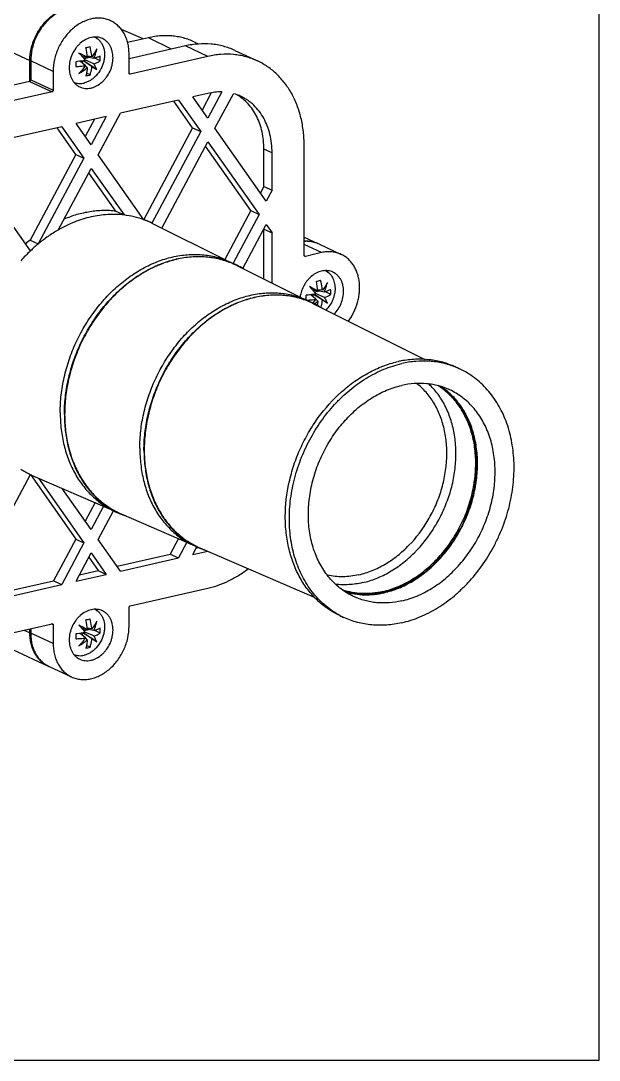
# Model space of a CAD drawing. Header units: millimetres. Extents: x 0 to 594, y 0 to 420.
# Drawn here: x 512.8 to 594, y 0 to 146 of the extents above; entities that cross this region are included whole.
import ezdxf

# ---------------------------------------------------------------- set-up
doc = ezdxf.new("R2010")
doc.units = ezdxf.units.MM
doc.header["$LTSCALE"] = 32.67
doc.layers.get('0').update_dxf_attribs({"linetype": 'CONTINUOUS'})
doc.layers.add('00_COMPONENTI', color=7, linetype='CONTINUOUS')

msp = doc.modelspace()

# ---------------------------------------------------------------- linework, layer by layer
at = {"color": 7, "linetype": 'Continuous'}
for p, q in [((594, 0), (594, 420)), ((0, 0), (594, 0))]:
    msp.add_line(p, q, dxfattribs=at)
at = {"layer": '00_COMPONENTI', "color": 7, "linetype": 'Continuous'}
for p, q in [((530.01, 143.44), (526.94, 144.76)), ((530.76, 143.61), (527.81, 142.94)), ((535.92, 142.46), (528.02, 140.65)), ((537.39, 142.91), (537.76, 142.73)), ((542.88, 141.82), (546.03, 140.35)), ((514.22, 140.34), (514.22, 137.7)), ((521.89, 139.68), (521.18, 140.32)), ((522.16, 140.8), (521.43, 140.97)), ((521.43, 140.35), (521.43, 140.09)), ((521.58, 140.37), (521.89, 140.17)), ((522.81, 139.58), (521.58, 140.37)), ((522.44, 140.83), (521.7, 140.66)), ((521.89, 140.17), (521.72, 140.4)), ((523.07, 139.95), (521.83, 140.5)), ((523.49, 139.14), (521.89, 140.17)), ((522.81, 140.94), (522.14, 141.03)), ((523.07, 140.7), (522.15, 140.89)), ((523.97, 140.35), (523.22, 140.74)), ((528.02, 138.66), (528.02, 141.3)), ((539.08, 140.99), (528.18, 138.5)), ((517.37, 138.88), (517.37, 136.23)), ((522.16, 139.43), (521.89, 139.68)), ((521.89, 139.68), (521.89, 139.68)), ((522.81, 139.58), (523.49, 139.14)), ((514.05, 137.47), (496.89, 133.56)), ((522.54, 138.38), (522.05, 138.63)), ((517.21, 136), (497.05, 131.41)), ((539.08, 135.79), (536.96, 135.31)), ((539.56, 135.88), (538.26, 133.45)), ((541.04, 135.99), (539.08, 132.3)), ((534.96, 134.85), (526.81, 132.99)), ((536.93, 130.95), (534.29, 134.7)), ((534.96, 134.85), (538.08, 130.42)), ((539.08, 132.3), (536.96, 135.31)), ((540.08, 130.88), (542.67, 135.74)), ((523.69, 127.14), (526.81, 132.99)), ((524.81, 132.54), (520.58, 131.57)), ((522.69, 128.56), (520.58, 131.57)), ((523.18, 132.16), (521.88, 129.72)), ((524.81, 132.54), (522.69, 128.56)), ((518.58, 131.11), (510.43, 129.26)), ((520.55, 127.22), (517.91, 130.96)), ((518.58, 131.11), (521.69, 126.68)), ((536.93, 130.95), (530.07, 118.09)), ((538.08, 130.42), (531.22, 117.55)), ((536.93, 130.95), (538.08, 130.42)), ((547.27, 120.66), (540.08, 130.88)), ((532.61, 116.86), (539.08, 129)), ((539.08, 129), (546.27, 118.78)), ((552.59, 113.06), (552.59, 128.47)), ((520.55, 127.22), (514.14, 115.19)), ((520.55, 127.22), (521.69, 126.68)), ((530.1, 118.04), (523.69, 127.14)), ((545.12, 119.32), (538.74, 128.37)), ((546.94, 122.73), (546.94, 127.97)), ((548.09, 122.2), (548.09, 127.44)), ((521.69, 126.68), (515.28, 114.66)), ((518.08, 116.6), (522.69, 125.26)), ((526.16, 119.24), (522.36, 124.64)), ((522.69, 125.26), (527.31, 118.71)), ((514.17, 113.67), (507.31, 123.41)), ((546.94, 122.73), (546.45, 121.82)), ((546.94, 122.73), (548.09, 122.2)), ((548.09, 122.2), (547.27, 120.66)), ((526.16, 119.24), (527.31, 118.71)), ((545.12, 119.32), (541.46, 112.44)), ((546.27, 118.78), (542.61, 111.92)), ((545.12, 119.32), (546.27, 118.78)), ((530.06, 118.1), (530.96, 117.68)), ((531.22, 117.55), (530.96, 117.68)), ((531.22, 117.55), (541.63, 112.36)), ((543.98, 111.19), (547.27, 117.36)), ((547.27, 117.36), (548.09, 116.2)), ((546.94, 116.73), (546.94, 116.74)), ((546.94, 116.73), (548.09, 116.2)), ((546.94, 109.71), (546.94, 116.73)), ((548.09, 109.14), (548.09, 116.2)), ((552.59, 115.59), (554.52, 114.7)), ((514.14, 115.19), (515.28, 114.66)), ((554.64, 114.64), (557.79, 113.18)), ((555.05, 113.43), (552.76, 112.9)), ((542.59, 111.93), (543.16, 111.65)), ((543.14, 111.61), (552.39, 106.99)), ((554.52, 107.99), (553.79, 108.16)), ((555.16, 108.14), (554.5, 108.22)), ((555.43, 107.89), (554.51, 108.08)), ((553.34, 106.57), (553.91, 106.29)), ((554.25, 106.87), (553.53, 107.51)), ((553.79, 107.54), (553.79, 107.28)), ((553.93, 107.57), (554.25, 107.36)), ((555.16, 106.77), (553.93, 107.57)), ((554.8, 108.02), (554.05, 107.85)), ((554.25, 107.36), (554.08, 107.59)), ((555.43, 107.14), (554.19, 107.69)), ((555.85, 106.33), (554.25, 107.36)), ((554.52, 106.62), (554.25, 106.87)), ((554.25, 106.87), (554.25, 106.87)), ((555.16, 106.77), (555.85, 106.33)), ((556.33, 107.54), (555.58, 107.93)), ((553.89, 106.24), (569.55, 98.43)), ((573.83, 97.36), (574.4, 97.09)), ((507.31, 69.39), (514.17, 82.26)), ((514.17, 82.26), (514.43, 82.13)), ((514.17, 82.26), (514.43, 82.13)), ((514.18, 82.25), (520.55, 73.2)), ((514.73, 82), (525.39, 77.4)), ((515.3, 81.75), (521.69, 72.67)), ((522.69, 74.55), (518.64, 80.31)), ((523.27, 78.31), (521.88, 75.7)), ((524.43, 77.81), (522.69, 74.55)), ((523.69, 73.13), (525.84, 77.16)), ((526.32, 76.94), (526.9, 76.69)), ((526.92, 76.73), (536.43, 72.63)), ((520.55, 73.2), (517.43, 67.35)), ((520.55, 73.2), (521.69, 72.67)), ((526.81, 68.7), (523.69, 73.13)), ((534.97, 73.26), (533.81, 71.09)), ((521.69, 72.67), (518.58, 66.82)), ((536.13, 72.76), (534.96, 70.55)), ((536.96, 71.01), (537.54, 72.1)), ((537.35, 72.18), (537.93, 71.92)), ((537.44, 71.91), (537.78, 71.99)), ((537.95, 71.97), (554.01, 65.04)), ((520.58, 67.28), (522.69, 71.25)), ((522.36, 70.63), (523.67, 68.77)), ((522.69, 71.25), (524.81, 68.24)), ((526.33, 69.38), (533.81, 71.09)), ((526.81, 68.7), (534.96, 70.55)), ((533.81, 71.09), (534.96, 70.55)), ((536.96, 71.01), (539.07, 71.49)), ((521.06, 68.18), (523.67, 68.77)), ((523.67, 68.77), (524.81, 68.24)), ((509.95, 65.65), (517.43, 67.35)), ((517.43, 67.35), (518.58, 66.82)), ((520.58, 67.28), (524.81, 68.24)), ((510.43, 64.96), (518.58, 66.82)), ((528.18, 63.81), (539.08, 66.29)), ((528.02, 60.94), (528.02, 63.58)), ((557.6, 62.45), (558.17, 62.18)), ((501.73, 57.78), (517.21, 61.31)), ((514.22, 60.62), (514.22, 59.97)), ((517.37, 61.15), (517.37, 58.51)), ((521.89, 59.31), (521.18, 59.95)), ((522.16, 60.43), (521.43, 60.6)), ((521.43, 59.98), (521.43, 59.72)), ((521.58, 60), (521.89, 59.8)), ((522.81, 59.21), (521.58, 60)), ((522.44, 60.46), (521.7, 60.29)), ((521.89, 59.8), (521.72, 60.03)), ((523.07, 59.58), (521.83, 60.13)), ((522.81, 60.57), (522.14, 60.66)), ((523.07, 60.33), (522.15, 60.52)), ((523.97, 59.98), (523.22, 60.37)), ((523.49, 58.77), (521.89, 59.8)), ((522.16, 59.06), (521.89, 59.31)), ((521.89, 59.31), (521.89, 59.31)), ((522.81, 59.21), (523.49, 58.77)), ((511.64, 57.69), (516.68, 55.35)), ((522.54, 58.01), (522.05, 58.26)), ((516.8, 55.29), (519.95, 53.83))]:
    msp.add_line(p, q, dxfattribs=at)
at = {"layer": '00_COMPONENTI', "color": 9, "linetype": 'Continuous'}
for p, q in [((533.99, 142.02), (530.76, 143.61)), ((509.05, 142.74), (514.1, 140.4)), ((539.08, 140.99), (535.92, 142.46)), ((514.1, 137.49), (514.1, 140.4)), ((517.37, 138.88), (514.22, 140.34)), ((514.05, 137.47), (517.21, 136)), ((514.22, 137.7), (517.37, 136.23)), ((528.18, 138.5), (528.04, 138.57)), ((548.09, 127.44), (546.94, 127.97)), ((555.05, 113.43), (552.59, 114.57)), ((552.61, 112.97), (552.76, 112.9)), ((513.28, 60.41), (514.1, 60.03)), ((514.1, 60.03), (514.1, 60.6)), ((517.37, 58.51), (514.22, 59.97)), ((517.37, 61.15), (517.1, 61.28))]:
    msp.add_line(p, q, dxfattribs=at)
for centre, radius, start, end in [((521.52, 141.98), 2.55, 35.3614, 42.5379), ((520.49, 139.75), 2.52, 267.5449, 274.483), ((553.87, 109.17), 2.55, 35.3614, 42.5379), ((521.52, 61.61), 2.55, 35.3614, 42.5379), ((520.49, 59.38), 2.52, 267.5449, 274.483)]:
    msp.add_arc(centre, radius, start, end, dxfattribs=at)
at = {"layer": '00_COMPONENTI', "color": 7, "linetype": 'Continuous'}
for centre, radius, start, end in [((519.7, 153.48), 11.49, 281.2968, 282.8334), ((511.71, 140.01), 10.48, 4.2946, 12.1639), ((520.05, 152), 9.96, 282.8108, 284.5016), ((517.06, 145.13), 7.65, 300.8796, 311.8297), ((520.56, 145.77), 7.65, 280.5036, 282.806), ((520.76, 144.86), 6.73, 282.8279, 285.3362), ((540.92, 129.36), 6.62, 65.0677, 74.6884), ((525.91, 106.73), 12.06, 69.6237, 83.316), ((526, 107.01), 11.77, 65.0639, 69.5709), ((527.86, 98.63), 21.51, 129.6428, 131.9247), ((529.12, 97.96), 21.68, 129.6478, 133.5937), ((552.84, 111.09), 3.98, 64.4385, 65.0635), ((529.84, 97.2), 22.73, 133.5821, 138.4544), ((537.99, 101.3), 11.57, 63.4827, 66.6103), ((537.98, 101.27), 11.6, 58.3518, 63.4811), ((552.4, 119.19), 9.96, 282.8108, 284.5016), ((552.06, 120.67), 11.49, 281.2968, 282.8334), ((544.07, 107.2), 10.48, 4.2946, 12.1639), ((544.38, 107.1), 8.51, 357.8981, 2.2839), ((547.01, 111.84), 8.78, 321.0979, 325.5353), ((549.44, 112.29), 7.61, 307.1058, 311.8426), ((548.83, 96.11), 11.37, 63.4827, 66.665), ((548.82, 96.09), 11.4, 58.304, 63.4811), ((568.95, 83.93), 14.54, 100.8829, 102.8474), ((569.53, 86.61), 11.56, 65.0642, 68.1938), ((519.42, 92.86), 11.84, 236.117, 243.6333), ((519.39, 92.8), 11.76, 245.0636, 246.6445), ((531.49, 87.31), 11.57, 243.5155, 246.6442), ((531.5, 87.34), 11.6, 246.6458, 251.8149), ((542.44, 82.37), 11.37, 243.4607, 246.6442), ((542.45, 82.39), 11.4, 246.6458, 251.8575), ((519.7, 73.11), 11.49, 281.2968, 282.8334), ((511.71, 59.64), 10.48, 4.2946, 12.1639), ((520.05, 71.63), 9.96, 282.8108, 284.5016), ((563.04, 72.66), 11.56, 241.9338, 245.0629), ((517.06, 64.76), 7.65, 300.8796, 311.8297), ((520.56, 65.4), 7.65, 280.5036, 282.806), ((520.76, 64.49), 6.73, 282.8279, 285.3362), ((518.36, 58.96), 3.98, 245.0635, 246.0055)]:
    msp.add_arc(centre, radius, start, end, dxfattribs=at)
for points, knots in [([(517.12, 149.85), (516.92, 149.94), (516.5, 150.1), (515.83, 150.22), (515.14, 150.23), (514.43, 150.13), (513.73, 149.93), (513.04, 149.62), (512.37, 149.21), (511.52, 148.54), (510.58, 147.5), (509.87, 146.27), (509.45, 145.21), (509.15, 144.13), (509.05, 143.3), (509.05, 142.74)], [0, 0, 0, 0, 0.053065, 0.106733, 0.161545, 0.217933, 0.276193, 0.336465, 0.398749, 0.462907, 0.595567, 0.731711, 0.80004, 0.867853, 1, 1, 1, 1]), ([(522.28, 147.45), (522.08, 147.54), (521.66, 147.7), (520.99, 147.82), (520.3, 147.83), (519.6, 147.73), (518.89, 147.53), (518.2, 147.22), (517.53, 146.81), (516.68, 146.14), (515.74, 145.1), (515.03, 143.87), (514.61, 142.81), (514.31, 141.73), (514.22, 140.9), (514.22, 140.34)], [0, 0, 0, 0, 0.053065, 0.106733, 0.161545, 0.217933, 0.276193, 0.336465, 0.398749, 0.462907, 0.595567, 0.731711, 0.80004, 0.867853, 1, 1, 1, 1]), ([(525.43, 145.98), (525.23, 146.08), (524.81, 146.23), (524.15, 146.35), (523.45, 146.36), (522.75, 146.27), (522.05, 146.06), (521.36, 145.75), (520.69, 145.35), (519.84, 144.67), (518.9, 143.63), (518.18, 142.41), (517.77, 141.35), (517.47, 140.27), (517.37, 139.43), (517.37, 138.88)], [0, 0, 0, 0, 0.053065, 0.106733, 0.161545, 0.217933, 0.276193, 0.336465, 0.398749, 0.462907, 0.595567, 0.731711, 0.80004, 0.867853, 1, 1, 1, 1]), ([(528.02, 141.3), (528.02, 141.56), (527.99, 142.08), (527.86, 142.83), (527.64, 143.53), (527.35, 144.18), (526.97, 144.76), (526.52, 145.26), (526.01, 145.68), (525.63, 145.89), (525.43, 145.98)], [0, 0, 0, 0, 0.13831, 0.272589, 0.402598, 0.528368, 0.65023, 0.768813, 0.885029, 1, 1, 1, 1]), ([(524.28, 143.49), (524.16, 143.54), (523.92, 143.63), (523.53, 143.7), (523.13, 143.71), (522.73, 143.65), (522.32, 143.54), (521.78, 143.29), (521.28, 142.94), (520.83, 142.5), (520.42, 142), (520.09, 141.43), (519.85, 140.82), (519.68, 140.19), (519.62, 139.71), (519.62, 139.39)], [0, 0, 0, 0, 0.053067, 0.106736, 0.16155, 0.21794, 0.276201, 0.336476, 0.462695, 0.528481, 0.595554, 0.731702, 0.800034, 0.867849, 1, 1, 1, 1]), ([(523.22, 143.7), (523.35, 143.64), (523.6, 143.48), (523.93, 143.17), (524.19, 142.79), (524.47, 142.19), (524.59, 141.51), (524.56, 140.81), (524.44, 140.08), (524.11, 139.2), (523.57, 138.43), (523.05, 137.92), (522.62, 137.61), (522.17, 137.38), (521.86, 137.28), (521.7, 137.24)], [0, 0, 0, 0, 0.053342, 0.10767, 0.163726, 0.222019, 0.345619, 0.410991, 0.478077, 0.614659, 0.750172, 0.816005, 0.879761, 0.941124, 1, 1, 1, 1]), ([(525.77, 140.79), (525.77, 141.09), (525.72, 141.53), (525.55, 142.07), (525.38, 142.45), (525.16, 142.78), (524.9, 143.07), (524.61, 143.31), (524.39, 143.44), (524.28, 143.49)], [0, 0, 0, 0, 0.272245, 0.402315, 0.528145, 0.650064, 0.768704, 0.884974, 1, 1, 1, 1]), ([(537.39, 142.91), (537.14, 143.04), (536.64, 143.26), (535.85, 143.53), (535.04, 143.72), (534.21, 143.85), (533.36, 143.9), (532.5, 143.88), (531.63, 143.79), (531.05, 143.68), (530.76, 143.61)], [0, 0, 0, 0, 0.121529, 0.243334, 0.365808, 0.489322, 0.614216, 0.740796, 0.86932, 1, 1, 1, 1]), ([(522.81, 140.94), (522.79, 141.06), (522.74, 141.54), (522.64, 142.01), (522.54, 142.35)], [0, 0, 0, 0, 0.247438, 1, 1, 1, 1]), ([(523.49, 142.04), (523.4, 141.85), (523.19, 141.47), (522.94, 141.12), (522.81, 140.94)], [0, 0, 0, 0, 0.484307, 1, 1, 1, 1]), ([(523.07, 140.7), (523.12, 140.81), (523.3, 141.24), (523.43, 141.69), (523.49, 142.04)], [0, 0, 0, 0, 0.255277, 1, 1, 1, 1]), ([(542.88, 141.82), (542.62, 141.94), (542.08, 142.16), (541.26, 142.42), (540.4, 142.61), (539.23, 142.76), (537.72, 142.77), (536.52, 142.59), (535.92, 142.46)], [0, 0, 0, 0, 0.121481, 0.243329, 0.365903, 0.489541, 0.74101, 1, 1, 1, 1]), ([(521.89, 140.43), (521.78, 140.41), (521.33, 140.33), (520.87, 140.28), (520.53, 140.24)], [0, 0, 0, 0, 0.241443, 1, 1, 1, 1]), ([(520.53, 140.24), (520.53, 140.19), (520.53, 139.96), (520.53, 139.73), (520.53, 139.57)], [0, 0, 0, 0, 0.254134, 1, 1, 1, 1]), ([(520.99, 141.46), (521.07, 141.38), (521.38, 141.04), (521.68, 140.69), (521.89, 140.43)], [0, 0, 0, 0, 0.258792, 1, 1, 1, 1]), ([(522.16, 140.8), (522.07, 140.85), (521.68, 141.08), (521.29, 141.3), (520.99, 141.46)], [0, 0, 0, 0, 0.238253, 1, 1, 1, 1]), ([(521.11, 136.69), (521.23, 136.64), (521.47, 136.55), (521.86, 136.48), (522.26, 136.47), (522.66, 136.53), (523.07, 136.65), (523.61, 136.89), (524.11, 137.24), (524.55, 137.68), (524.96, 138.18), (525.3, 138.75), (525.54, 139.37), (525.71, 139.99), (525.77, 140.47), (525.77, 140.79)], [0, 0, 0, 0, 0.053067, 0.106736, 0.16155, 0.21794, 0.276201, 0.336476, 0.462695, 0.528481, 0.595554, 0.731702, 0.800034, 0.867849, 1, 1, 1, 1]), ([(523.97, 141.03), (523.84, 140.96), (523.54, 140.84), (523.24, 140.74), (523.07, 140.7)], [0, 0, 0, 0, 0.462397, 1, 1, 1, 1]), ([(523.07, 139.95), (523.24, 140), (523.55, 140.12), (523.84, 140.27), (523.97, 140.35)], [0, 0, 0, 0, 0.531725, 1, 1, 1, 1]), ([(523.97, 140.35), (523.97, 140.41), (523.98, 140.63), (523.98, 140.86), (523.97, 141.03)], [0, 0, 0, 0, 0.246153, 1, 1, 1, 1]), ([(546.03, 140.35), (545.77, 140.47), (545.24, 140.69), (544.41, 140.95), (543.56, 141.14), (542.39, 141.3), (540.88, 141.31), (539.68, 141.12), (539.08, 140.99)], [0, 0, 0, 0, 0.121481, 0.243329, 0.365903, 0.489541, 0.74101, 1, 1, 1, 1]), ([(552.59, 128.47), (552.59, 129.13), (552.52, 130.43), (552.19, 132.33), (551.64, 134.12), (550.89, 135.76), (550.08, 136.99), (549.35, 137.88), (548.77, 138.49), (548.14, 139.04), (547.47, 139.54), (546.77, 139.98), (546.28, 140.23), (546.03, 140.35)], [0, 0, 0, 0, 0.138271, 0.272512, 0.402484, 0.528218, 0.650045, 0.709723, 0.768685, 0.827053, 0.884963, 0.94256, 1, 1, 1, 1]), ([(519.62, 139.39), (519.62, 139.09), (519.67, 138.66), (519.84, 138.11), (520.01, 137.73), (520.23, 137.4), (520.49, 137.11), (520.78, 136.87), (521, 136.74), (521.11, 136.69)], [0, 0, 0, 0, 0.272245, 0.402315, 0.528145, 0.650064, 0.768704, 0.884974, 1, 1, 1, 1]), ([(520.53, 139.57), (520.76, 139.57), (521.22, 139.6), (521.67, 139.65), (521.89, 139.68)], [0, 0, 0, 0, 0.51068, 1, 1, 1, 1]), ([(521.89, 139.68), (521.82, 139.58), (521.54, 139.19), (521.23, 138.82), (520.99, 138.57)], [0, 0, 0, 0, 0.253748, 1, 1, 1, 1]), ([(522.16, 139.43), (522.14, 139.22), (522.09, 138.82), (522.01, 138.43), (521.95, 138.24)], [0, 0, 0, 0, 0.519436, 1, 1, 1, 1]), ([(522.54, 138.38), (522.57, 138.47), (522.7, 138.86), (522.77, 139.27), (522.81, 139.58)], [0, 0, 0, 0, 0.23849, 1, 1, 1, 1]), ([(523.49, 139.14), (523.45, 139.27), (523.32, 139.55), (523.16, 139.81), (523.07, 139.95)], [0, 0, 0, 0, 0.460123, 1, 1, 1, 1]), ([(514.05, 137.47), (514.07, 137.47), (514.12, 137.5), (514.17, 137.55), (514.21, 137.62), (514.22, 137.67), (514.22, 137.7)], [0, 0, 0, 0, 0.231117, 0.482983, 0.744446, 1, 1, 1, 1]), ([(520.27, 137.36), (520.38, 137.31), (520.61, 137.23), (520.96, 137.18), (521.33, 137.18), (521.58, 137.21), (521.7, 137.24)], [0, 0, 0, 0, 0.243153, 0.489354, 0.741054, 1, 1, 1, 1]), ([(528.1, 138.51), (528.09, 138.52), (528.06, 138.53), (528.04, 138.57), (528.02, 138.61), (528.02, 138.64), (528.02, 138.66)], [0, 0, 0, 0, 0.230989, 0.471348, 0.727198, 1, 1, 1, 1]), ([(528.18, 138.5), (528.17, 138.5), (528.14, 138.5), (528.11, 138.51), (528.1, 138.51)], [0, 0, 0, 0, 0.510835, 1, 1, 1, 1]), ([(517.37, 136.23), (517.37, 136.2), (517.36, 136.15), (517.33, 136.08), (517.27, 136.03), (517.23, 136.01), (517.21, 136)], [0, 0, 0, 0, 0.255554, 0.517017, 0.768883, 1, 1, 1, 1]), ([(541.04, 135.99), (540.72, 136), (540.06, 135.97), (539.4, 135.86), (539.08, 135.79)], [0, 0, 0, 0, 0.493785, 1, 1, 1, 1]), ([(546.94, 127.97), (546.94, 128.38), (546.9, 129.19), (546.71, 130.37), (546.39, 131.49), (545.96, 132.53), (545.41, 133.48), (544.75, 134.32), (543.99, 135.04), (543.42, 135.43), (543.13, 135.6)], [0, 0, 0, 0, 0.137579, 0.271464, 0.401425, 0.527446, 0.649743, 0.768776, 0.885233, 1, 1, 1, 1]), ([(548.09, 127.44), (548.09, 127.88), (548.04, 128.75), (547.82, 130.02), (547.45, 131.21), (546.95, 132.3), (546.31, 133.28), (545.68, 134), (545.12, 134.49), (544.67, 134.82), (544.21, 135.12), (543.88, 135.28), (543.72, 135.36)], [0, 0, 0, 0, 0.138283, 0.272536, 0.40252, 0.528266, 0.650103, 0.768664, 0.827037, 0.884952, 0.942555, 1, 1, 1, 1]), ([(527.31, 118.71), (526.93, 118.75), (526.17, 118.81), (525.02, 118.79), (523.85, 118.67), (522.28, 118.38), (520.31, 117.76), (518.81, 117.02), (518.08, 116.6)], [0, 0, 0, 0, 0.11795, 0.237522, 0.358985, 0.482557, 0.736433, 1, 1, 1, 1]), ([(526.16, 119.24), (525.87, 119.28), (525.27, 119.33), (524.37, 119.34), (523.46, 119.29), (522.23, 119.13), (520.68, 118.79), (519.47, 118.36), (518.88, 118.1)], [0, 0, 0, 0, 0.119642, 0.24053, 0.362843, 0.486735, 0.739613, 1, 1, 1, 1]), ([(518.08, 116.6), (517.59, 116.32), (516.63, 115.71), (515.73, 115.02), (515.28, 114.66)], [0, 0, 0, 0, 0.494724, 1, 1, 1, 1]), ([(554.64, 114.64), (554.48, 114.72), (554.16, 114.84), (553.65, 114.96), (553.13, 115.02), (552.77, 115.01), (552.59, 115)], [0, 0, 0, 0, 0.245919, 0.493531, 0.744426, 1, 1, 1, 1]), ([(518.36, 90.97), (518.36, 91.79), (518.45, 93.45), (518.87, 95.92), (519.56, 98.38), (520.51, 100.76), (521.7, 103.04), (523.11, 105.17), (524.71, 107.11), (526.48, 108.83), (528.39, 110.3), (530.08, 111.3), (531.46, 111.95), (532.51, 112.36), (533.56, 112.68), (534.61, 112.93), (535.67, 113.09), (536.71, 113.18), (537.75, 113.18), (538.77, 113.09), (539.77, 112.93), (540.74, 112.68), (541.69, 112.35), (542.29, 112.08), (542.59, 111.93)], [0, 0, 0, 0, 0.065547, 0.132463, 0.200343, 0.26873, 0.337145, 0.405105, 0.47215, 0.537868, 0.601918, 0.664056, 0.69438, 0.724189, 0.75349, 0.782299, 0.81064, 0.83855, 0.866072, 0.89326, 0.920176, 0.946889, 0.973471, 1, 1, 1, 1]), ([(518.94, 90.7), (518.94, 91.51), (519.04, 93.13), (519.44, 95.56), (520.1, 97.96), (521.01, 100.3), (522.16, 102.54), (523.51, 104.65), (525.06, 106.57), (526.77, 108.29), (528.62, 109.77), (530.26, 110.8), (531.61, 111.48), (532.63, 111.91), (533.65, 112.26), (534.69, 112.54), (535.72, 112.74), (536.75, 112.86), (537.77, 112.9), (538.77, 112.87), (539.76, 112.75), (540.73, 112.56), (541.68, 112.28), (542.29, 112.05), (542.58, 111.92)], [0, 0, 0, 0, 0.065332, 0.13201, 0.199646, 0.267805, 0.336029, 0.403854, 0.470837, 0.536576, 0.600731, 0.663053, 0.693492, 0.723428, 0.752864, 0.78181, 0.810287, 0.838324, 0.865959, 0.893238, 0.920217, 0.946958, 0.973528, 1, 1, 1, 1]), ([(543.14, 111.61), (542.84, 111.76), (542.23, 112.03), (541.29, 112.35), (540.32, 112.6), (539.32, 112.76), (538.31, 112.85), (537.28, 112.85), (536.23, 112.76), (535.19, 112.6), (534.13, 112.35), (533.09, 112.03), (532.05, 111.62), (530.66, 110.98), (528.98, 109.98), (527.08, 108.51), (525.32, 106.8), (523.72, 104.86), (522.32, 102.74), (521.13, 100.47), (520.19, 98.1), (519.5, 95.65), (519.08, 93.18), (518.98, 91.53), (518.98, 90.71)], [0, 0, 0, 0, 0.026529, 0.053111, 0.079824, 0.10674, 0.133928, 0.16145, 0.18936, 0.217701, 0.24651, 0.275811, 0.30562, 0.335944, 0.398082, 0.462132, 0.52785, 0.594895, 0.662855, 0.73127, 0.799657, 0.867537, 0.934453, 1, 1, 1, 1]), ([(552.67, 112.91), (552.66, 112.92), (552.64, 112.93), (552.61, 112.97), (552.6, 113.01), (552.59, 113.04), (552.59, 113.06)], [0, 0, 0, 0, 0.230989, 0.471348, 0.727198, 1, 1, 1, 1]), ([(552.76, 112.9), (552.74, 112.9), (552.71, 112.9), (552.69, 112.91), (552.67, 112.91)], [0, 0, 0, 0, 0.510835, 1, 1, 1, 1]), ([(557.79, 113.18), (557.59, 113.27), (557.15, 113.43), (556.47, 113.55), (555.76, 113.55), (555.29, 113.48), (555.05, 113.43)], [0, 0, 0, 0, 0.243209, 0.48931, 0.740893, 1, 1, 1, 1]), ([(558.81, 103.79), (559.1, 104.18), (559.6, 105.03), (560.04, 106.18), (560.26, 107.13), (560.39, 108.06), (560.39, 109), (560.24, 109.89), (560.07, 110.52), (559.83, 111.11), (559.53, 111.65), (559.17, 112.13), (558.76, 112.55), (558.3, 112.91), (557.96, 113.1), (557.79, 113.18)], [0, 0, 0, 0, 0.137454, 0.275147, 0.343275, 0.410444, 0.54066, 0.60346, 0.664513, 0.723806, 0.781422, 0.837536, 0.892423, 0.946438, 1, 1, 1, 1]), ([(556.63, 110.68), (556.52, 110.73), (556.3, 110.82), (555.95, 110.89), (555.58, 110.9), (555.21, 110.87), (554.84, 110.78), (554.47, 110.64), (554.1, 110.45), (553.63, 110.13), (553.21, 109.73), (552.85, 109.26), (552.52, 108.75), (552.21, 108.06), (552.06, 107.47), (552.02, 107.17)], [0, 0, 0, 0, 0.053276, 0.107068, 0.161847, 0.218004, 0.275823, 0.335471, 0.396999, 0.460346, 0.591609, 0.65915, 0.727449, 0.864594, 1, 1, 1, 1]), ([(555.16, 108.14), (555.15, 108.25), (555.09, 108.73), (555, 109.2), (554.9, 109.54)], [0, 0, 0, 0, 0.247438, 1, 1, 1, 1]), ([(555.58, 110.9), (555.68, 110.85), (555.87, 110.73), (556.14, 110.51), (556.37, 110.24), (556.63, 109.83), (556.86, 109.23), (556.96, 108.44), (556.89, 107.74), (556.75, 107.19), (556.56, 106.65), (556.22, 106.01), (555.85, 105.56), (555.65, 105.36)], [0, 0, 0, 0, 0.053169, 0.10695, 0.161822, 0.218174, 0.336021, 0.461448, 0.593309, 0.661001, 0.729306, 0.865925, 1, 1, 1, 1]), ([(558.12, 107.98), (558.12, 108.28), (558.08, 108.72), (557.91, 109.27), (557.73, 109.64), (557.52, 109.97), (557.26, 110.26), (556.96, 110.5), (556.74, 110.63), (556.63, 110.68)], [0, 0, 0, 0, 0.272245, 0.402315, 0.528145, 0.650064, 0.768704, 0.884974, 1, 1, 1, 1]), ([(553.34, 108.65), (553.42, 108.57), (553.73, 108.23), (554.03, 107.88), (554.25, 107.62)], [0, 0, 0, 0, 0.258792, 1, 1, 1, 1]), ([(554.52, 107.99), (554.42, 108.04), (554.04, 108.27), (553.64, 108.49), (553.34, 108.65)], [0, 0, 0, 0, 0.238253, 1, 1, 1, 1]), ([(555.85, 109.23), (555.76, 109.04), (555.55, 108.66), (555.3, 108.31), (555.16, 108.14)], [0, 0, 0, 0, 0.484307, 1, 1, 1, 1]), ([(555.43, 107.89), (555.48, 108), (555.65, 108.43), (555.78, 108.88), (555.85, 109.23)], [0, 0, 0, 0, 0.255277, 1, 1, 1, 1]), ([(556.33, 108.22), (556.19, 108.16), (555.9, 108.03), (555.6, 107.94), (555.43, 107.89)], [0, 0, 0, 0, 0.462397, 1, 1, 1, 1]), ([(556.33, 107.54), (556.33, 107.6), (556.34, 107.82), (556.34, 108.05), (556.33, 108.22)], [0, 0, 0, 0, 0.246153, 1, 1, 1, 1]), ([(529.53, 85.96), (529.53, 86.77), (529.62, 88.4), (530.03, 90.83), (530.71, 93.24), (531.64, 95.59), (532.81, 97.83), (534.19, 99.92), (535.77, 101.83), (537.51, 103.52), (539.38, 104.96), (541.04, 105.95), (542.41, 106.58), (543.43, 106.98), (544.47, 107.3), (545.5, 107.55), (546.54, 107.71), (547.57, 107.79), (548.58, 107.79), (549.59, 107.71), (550.57, 107.55), (551.53, 107.3), (552.45, 106.98), (553.05, 106.72), (553.34, 106.57)], [0, 0, 0, 0, 0.065547, 0.132463, 0.200343, 0.26873, 0.337145, 0.405105, 0.47215, 0.537868, 0.601918, 0.664056, 0.69438, 0.724189, 0.75349, 0.782299, 0.81064, 0.83855, 0.866072, 0.89326, 0.920176, 0.946889, 0.973471, 1, 1, 1, 1]), ([(530.11, 85.7), (530.11, 86.49), (530.2, 88.08), (530.6, 90.47), (531.25, 92.83), (532.15, 95.13), (533.27, 97.33), (534.6, 99.4), (536.12, 101.29), (537.8, 102.98), (539.61, 104.44), (541.23, 105.44), (542.55, 106.11), (543.55, 106.53), (544.56, 106.88), (545.58, 107.16), (546.59, 107.35), (547.6, 107.47), (548.6, 107.52), (549.59, 107.48), (550.57, 107.37), (551.52, 107.18), (552.44, 106.91), (553.04, 106.68), (553.34, 106.55)], [0, 0, 0, 0, 0.065329, 0.132002, 0.199633, 0.267789, 0.336009, 0.403832, 0.470814, 0.536552, 0.60071, 0.663034, 0.693475, 0.723413, 0.752852, 0.781801, 0.81028, 0.838319, 0.865956, 0.893237, 0.920217, 0.946959, 0.973529, 1, 1, 1, 1]), ([(553.89, 106.24), (553.6, 106.39), (553, 106.65), (552.08, 106.97), (551.12, 107.22), (550.14, 107.38), (549.15, 107.46), (548.13, 107.46), (547.11, 107.38), (546.08, 107.22), (545.04, 106.97), (544.01, 106.65), (542.99, 106.26), (541.63, 105.62), (539.98, 104.64), (538.11, 103.2), (536.38, 101.51), (534.81, 99.61), (533.43, 97.53), (532.26, 95.3), (531.34, 92.96), (530.66, 90.56), (530.25, 88.14), (530.15, 86.51), (530.15, 85.71)], [0, 0, 0, 0, 0.026529, 0.053111, 0.079824, 0.10674, 0.133928, 0.16145, 0.18936, 0.217701, 0.24651, 0.275811, 0.30562, 0.335944, 0.398082, 0.462132, 0.52785, 0.594895, 0.662855, 0.73127, 0.799657, 0.867537, 0.934453, 1, 1, 1, 1]), ([(554.25, 107.62), (554.14, 107.6), (553.69, 107.52), (553.23, 107.47), (552.88, 107.44)], [0, 0, 0, 0, 0.241443, 1, 1, 1, 1]), ([(552.94, 106.76), (553.05, 106.76), (553.49, 106.78), (553.93, 106.82), (554.25, 106.87)], [0, 0, 0, 0, 0.257384, 1, 1, 1, 1]), ([(554.52, 106.62), (554.51, 106.57), (554.49, 106.36), (554.47, 106.16), (554.44, 106)], [0, 0, 0, 0, 0.25639, 1, 1, 1, 1]), ([(554.95, 105.71), (554.97, 105.8), (555.07, 106.14), (555.13, 106.5), (555.16, 106.77)], [0, 0, 0, 0, 0.240201, 1, 1, 1, 1]), ([(555.43, 107.14), (555.6, 107.2), (555.9, 107.31), (556.2, 107.46), (556.33, 107.54)], [0, 0, 0, 0, 0.531725, 1, 1, 1, 1]), ([(555.85, 106.33), (555.8, 106.46), (555.68, 106.74), (555.52, 107), (555.43, 107.14)], [0, 0, 0, 0, 0.460123, 1, 1, 1, 1]), ([(556.81, 104.78), (557.02, 104.99), (557.39, 105.46), (557.8, 106.26), (558.06, 107.11), (558.12, 107.69), (558.12, 107.98)], [0, 0, 0, 0, 0.249288, 0.50283, 0.754898, 1, 1, 1, 1]), ([(552.03, 67.73), (551.68, 68.35), (551.07, 69.67), (550.42, 71.78), (550.03, 74.03), (549.86, 77.19), (550.24, 80.43), (551.12, 83.6), (552.03, 85.94), (553.18, 88.17), (554.97, 90.94), (557.15, 93.39), (559.64, 95.37), (561.59, 96.59), (563.62, 97.52), (565.01, 97.95), (565.71, 98.11)], [0, 0, 0, 0, 0.056468, 0.114867, 0.175215, 0.237402, 0.366128, 0.432167, 0.49871, 0.565306, 0.631504, 0.760829, 0.823422, 0.88422, 0.943084, 1, 1, 1, 1]), ([(557.61, 62.46), (557.25, 62.65), (556.57, 63.06), (555.6, 63.79), (554.71, 64.61), (553.89, 65.53), (553.15, 66.55), (552.49, 67.64), (551.92, 68.81), (551.28, 70.48), (550.72, 72.72), (550.46, 75.56), (550.59, 78.49), (551.12, 81.46), (551.89, 83.88), (552.68, 85.77), (553.58, 87.6), (554.92, 89.77), (556.5, 91.74), (557.9, 93.16), (559.34, 94.45), (560.89, 95.56), (562.52, 96.48), (563.76, 97.05), (565.01, 97.51), (565.86, 97.74), (566.29, 97.84)], [0, 0, 0, 0, 0.026593, 0.053356, 0.080394, 0.1078, 0.135656, 0.164027, 0.192965, 0.222501, 0.283371, 0.346632, 0.412, 0.479014, 0.547085, 0.581326, 0.615577, 0.683729, 0.750898, 0.783941, 0.816521, 0.880045, 0.910953, 0.941248, 0.970926, 1, 1, 1, 1]), ([(573.83, 97.36), (573.54, 97.49), (572.95, 97.74), (572.05, 98.03), (571.11, 98.25), (569.83, 98.44), (568.18, 98.49), (566.86, 98.33), (566.2, 98.21)], [0, 0, 0, 0, 0.121834, 0.243996, 0.366806, 0.490569, 0.74187, 1, 1, 1, 1]), ([(573.82, 97.34), (573.53, 97.46), (572.95, 97.67), (572.04, 97.91), (571.12, 98.08), (569.85, 98.21), (568.22, 98.19), (566.93, 97.99), (566.29, 97.84)], [0, 0, 0, 0, 0.121346, 0.243212, 0.365894, 0.48967, 0.741315, 1, 1, 1, 1]), ([(566.29, 61.44), (566.72, 61.53), (567.58, 61.77), (568.85, 62.24), (570.11, 62.83), (571.77, 63.77), (573.34, 64.91), (574.8, 66.23), (576.21, 67.69), (577.8, 69.71), (579.13, 71.93), (580.03, 73.81), (580.81, 75.74), (581.54, 78.21), (582.03, 81.22), (582.1, 84.19), (581.76, 87.05), (581.13, 89.3), (580.43, 90.96), (579.81, 92.12), (579.11, 93.19), (578.32, 94.18), (577.44, 95.07), (576.5, 95.86), (575.49, 96.54), (574.77, 96.92), (574.4, 97.09)], [0, 0, 0, 0, 0.029151, 0.058918, 0.089314, 0.120333, 0.184105, 0.21682, 0.249997, 0.317427, 0.385802, 0.420143, 0.454454, 0.522596, 0.589576, 0.654799, 0.717813, 0.778363, 0.807726, 0.836491, 0.864699, 0.89241, 0.919698, 0.946656, 0.973386, 1, 1, 1, 1]), ([(560.26, 68.17), (560.9, 68.32), (562.17, 68.72), (564, 69.64), (565.74, 70.84), (567.91, 72.81), (569.72, 75.22), (571.09, 77.91), (571.88, 80.05), (572.31, 81.89), (572.53, 83.36), (572.64, 84.81), (572.61, 86.59), (572.3, 88.65), (571.71, 90.57), (570.99, 92.04), (570.29, 93.09), (569.71, 93.81), (569.08, 94.47), (568.62, 94.86), (568.38, 95.04)], [0, 0, 0, 0, 0.058193, 0.118694, 0.181442, 0.246187, 0.379704, 0.447618, 0.515405, 0.582456, 0.615542, 0.648239, 0.712216, 0.774074, 0.833635, 0.890924, 0.91881, 0.946239, 0.973277, 1, 1, 1, 1]), ([(560.79, 67.07), (561.44, 67.21), (562.75, 67.63), (564.64, 68.55), (566.43, 69.77), (568.69, 71.76), (570.59, 74.21), (572.06, 76.95), (572.93, 79.13), (573.44, 81.01), (573.71, 82.52), (573.88, 84.02), (573.93, 85.88), (573.7, 88.03), (573.19, 90.07), (572.54, 91.64), (571.89, 92.79), (571.35, 93.59), (570.74, 94.32), (570.3, 94.77), (570.08, 94.98)], [0, 0, 0, 0, 0.057905, 0.11804, 0.180357, 0.244631, 0.377259, 0.44483, 0.512401, 0.579396, 0.612519, 0.6453, 0.709582, 0.771908, 0.832053, 0.889967, 0.91815, 0.945847, 0.973109, 1, 1, 1, 1]), ([(573.03, 94.15), (572.78, 94.26), (572.26, 94.48), (571.46, 94.73), (570.63, 94.91), (569.5, 95.06), (568.03, 95.08), (566.87, 94.9), (566.29, 94.77)], [0, 0, 0, 0, 0.121481, 0.243329, 0.365903, 0.489541, 0.74101, 1, 1, 1, 1]), ([(559.54, 65.13), (559.24, 65.27), (558.64, 65.59), (557.8, 66.15), (557.01, 66.81), (556.29, 67.55), (555.63, 68.37), (555.04, 69.27), (554.53, 70.23), (553.95, 71.61), (553.42, 73.48), (553.14, 75.85), (553.2, 78.32), (553.61, 80.82), (554.22, 82.88), (554.86, 84.48), (555.61, 86.04), (556.72, 87.89), (558.04, 89.57), (559.21, 90.78), (560.43, 91.88), (562.04, 93.05), (563.78, 93.96), (565.21, 94.49), (565.93, 94.68), (566.29, 94.77)], [0, 0, 0, 0, 0.026615, 0.053346, 0.080305, 0.107596, 0.135307, 0.163517, 0.192283, 0.221648, 0.2822, 0.345218, 0.410444, 0.477427, 0.545572, 0.579885, 0.614228, 0.682606, 0.750039, 0.783218, 0.815933, 0.879709, 0.941079, 0.970847, 1, 1, 1, 1]), ([(563.65, 65.83), (564.34, 65.99), (565.73, 66.44), (567.72, 67.45), (569.28, 68.55), (570.45, 69.58), (571.59, 70.71), (572.89, 72.29), (573.99, 74.03), (574.75, 75.5), (575.42, 77.02), (576.07, 78.98), (576.48, 80.98), (576.64, 82.59), (576.7, 84.16), (576.58, 86.07), (576.19, 87.92), (575.72, 89.3), (575.3, 90.28), (574.8, 91.2), (574.24, 92.06), (573.61, 92.84), (572.92, 93.56), (572.17, 94.2), (571.64, 94.57), (571.36, 94.74)], [0, 0, 0, 0, 0.058503, 0.119406, 0.18263, 0.21505, 0.247929, 0.314782, 0.382657, 0.416795, 0.450945, 0.518916, 0.585954, 0.618956, 0.651514, 0.715056, 0.776305, 0.80605, 0.8352, 0.863779, 0.891825, 0.919394, 0.946556, 0.973393, 1, 1, 1, 1]), ([(563.82, 65.75), (564.52, 65.91), (565.91, 66.36), (567.9, 67.37), (569.47, 68.49), (570.65, 69.52), (571.79, 70.66), (573.09, 72.25), (574.19, 74), (574.95, 75.48), (575.61, 77.01), (576.26, 78.97), (576.66, 80.99), (576.82, 82.6), (576.87, 84.17), (576.74, 86.09), (576.33, 87.94), (575.85, 89.32), (575.42, 90.3), (574.92, 91.21), (574.34, 92.07), (573.71, 92.85), (573.01, 93.56), (572.25, 94.19), (571.71, 94.55), (571.43, 94.72)], [0, 0, 0, 0, 0.058542, 0.119494, 0.182778, 0.215229, 0.248141, 0.315056, 0.382986, 0.417147, 0.451316, 0.519308, 0.586344, 0.619335, 0.651877, 0.715367, 0.776544, 0.80625, 0.835359, 0.863897, 0.891906, 0.919442, 0.946578, 0.973398, 1, 1, 1, 1]), ([(563.82, 65.66), (564.51, 65.81), (565.9, 66.26), (567.89, 67.27), (569.45, 68.37), (570.63, 69.39), (571.77, 70.52), (573.07, 72.09), (574.18, 73.82), (574.94, 75.29), (575.62, 76.8), (576.28, 78.76), (576.7, 80.76), (576.88, 82.37), (576.96, 83.94), (576.85, 85.86), (576.48, 87.71), (576.03, 89.11), (575.62, 90.09), (575.14, 91.02), (574.59, 91.89), (573.97, 92.69), (573.29, 93.42), (572.56, 94.07), (572.03, 94.45), (571.76, 94.63)], [0, 0, 0, 0, 0.058435, 0.119251, 0.182374, 0.214739, 0.247562, 0.314306, 0.382085, 0.416183, 0.4503, 0.518232, 0.585272, 0.61829, 0.650876, 0.714506, 0.775878, 0.805692, 0.834913, 0.863562, 0.891675, 0.919302, 0.946511, 0.97338, 1, 1, 1, 1]), ([(566.29, 64.51), (566.64, 64.59), (567.36, 64.79), (568.79, 65.32), (570.53, 66.22), (572.15, 67.4), (573.36, 68.5), (574.53, 69.71), (575.86, 71.39), (576.96, 73.23), (577.71, 74.79), (578.36, 76.39), (578.97, 78.45), (579.37, 80.95), (579.43, 83.42), (579.15, 85.8), (578.63, 87.66), (578.04, 89.05), (577.53, 90.01), (576.94, 90.9), (576.28, 91.72), (575.56, 92.46), (574.77, 93.12), (573.93, 93.69), (573.34, 94), (573.03, 94.15)], [0, 0, 0, 0, 0.029153, 0.058921, 0.120291, 0.184067, 0.216782, 0.249961, 0.317394, 0.385772, 0.420115, 0.454428, 0.522573, 0.589556, 0.654782, 0.7178, 0.778352, 0.807717, 0.836483, 0.864693, 0.892404, 0.919695, 0.946654, 0.973385, 1, 1, 1, 1]), ([(518.36, 90.97), (518.36, 90.18), (518.44, 88.62), (518.85, 86.36), (519.51, 84.24), (520.43, 82.29), (521.41, 80.83), (522.3, 79.79), (523.01, 79.08), (523.77, 78.43), (524.58, 77.86), (525.43, 77.36), (526.02, 77.07), (526.32, 76.94)], [0, 0, 0, 0, 0.13846, 0.272793, 0.402757, 0.528402, 0.650093, 0.709705, 0.768613, 0.826946, 0.884851, 0.942481, 1, 1, 1, 1]), ([(518.94, 90.7), (518.94, 89.95), (519.02, 88.46), (519.39, 86.28), (520.01, 84.23), (520.86, 82.33), (521.76, 80.9), (522.58, 79.87), (523.24, 79.16), (523.95, 78.51), (524.7, 77.92), (525.49, 77.4), (526.05, 77.1), (526.33, 76.96)], [0, 0, 0, 0, 0.138076, 0.272218, 0.402189, 0.528005, 0.649961, 0.709703, 0.768722, 0.827128, 0.88505, 0.942626, 1, 1, 1, 1]), ([(518.98, 90.71), (518.98, 89.93), (519.07, 88.38), (519.47, 86.12), (520.14, 84.01), (521.06, 82.07), (522.03, 80.61), (522.91, 79.57), (523.62, 78.87), (524.38, 78.22), (525.19, 77.65), (526.03, 77.15), (526.62, 76.86), (526.92, 76.73)], [0, 0, 0, 0, 0.13846, 0.272793, 0.402757, 0.528402, 0.650093, 0.709705, 0.768613, 0.826946, 0.884851, 0.942481, 1, 1, 1, 1]), ([(529.53, 85.96), (529.53, 85.19), (529.61, 83.66), (530.01, 81.44), (530.66, 79.35), (531.57, 77.43), (532.53, 76), (533.4, 74.98), (534.1, 74.28), (534.85, 73.64), (535.64, 73.08), (536.48, 72.58), (537.06, 72.3), (537.35, 72.18)], [0, 0, 0, 0, 0.13846, 0.272793, 0.402757, 0.528402, 0.650093, 0.709705, 0.768613, 0.826946, 0.884851, 0.942481, 1, 1, 1, 1]), ([(530.11, 85.7), (530.11, 84.96), (530.19, 83.49), (530.56, 81.35), (531.16, 79.34), (531.99, 77.48), (532.88, 76.07), (533.69, 75.06), (534.33, 74.36), (535.03, 73.72), (535.77, 73.14), (536.54, 72.63), (537.08, 72.33), (537.36, 72.19)], [0, 0, 0, 0, 0.138069, 0.272207, 0.402178, 0.527996, 0.649957, 0.709702, 0.768722, 0.82713, 0.885053, 0.942628, 1, 1, 1, 1]), ([(530.15, 85.71), (530.15, 84.94), (530.24, 83.41), (530.63, 81.2), (531.29, 79.12), (532.19, 77.21), (533.14, 75.78), (534.01, 74.76), (534.71, 74.06), (535.46, 73.43), (536.25, 72.87), (537.08, 72.38), (537.66, 72.1), (537.95, 71.97)], [0, 0, 0, 0, 0.13846, 0.272793, 0.402757, 0.528402, 0.650093, 0.709705, 0.768613, 0.826946, 0.884851, 0.942481, 1, 1, 1, 1]), ([(539.08, 66.29), (539.57, 66.41), (540.56, 66.69), (542.01, 67.3), (543.42, 68.08), (544.32, 68.7), (544.76, 69.03)], [0, 0, 0, 0, 0.23983, 0.486454, 0.739929, 1, 1, 1, 1]), ([(557.6, 62.45), (557.31, 62.58), (556.74, 62.87), (555.94, 63.38), (555.17, 63.95), (554.19, 64.81), (553.09, 66.04), (552.36, 67.15), (552.03, 67.73)], [0, 0, 0, 0, 0.121834, 0.243996, 0.366807, 0.490571, 0.741872, 1, 1, 1, 1]), ([(560.26, 68.17), (559.89, 68.09), (559.15, 67.96), (558.03, 67.88), (556.93, 67.92), (556.21, 68.03), (555.85, 68.11)], [0, 0, 0, 0, 0.257237, 0.509096, 0.75636, 1, 1, 1, 1]), ([(560.79, 67.07), (560.47, 66.99), (559.84, 66.87), (558.88, 66.78), (557.93, 66.76), (557.31, 66.81), (557, 66.85)], [0, 0, 0, 0, 0.256105, 0.507816, 0.755594, 1, 1, 1, 1]), ([(563.65, 65.83), (563.17, 65.72), (562.21, 65.56), (560.76, 65.51), (559.35, 65.66), (558.44, 65.89), (558, 66.03)], [0, 0, 0, 0, 0.258295, 0.510145, 0.756836, 1, 1, 1, 1]), ([(563.82, 65.75), (563.33, 65.64), (562.35, 65.48), (560.87, 65.43), (559.43, 65.59), (558.51, 65.84), (558.06, 65.99)], [0, 0, 0, 0, 0.2584, 0.510235, 0.756861, 1, 1, 1, 1]), ([(558.37, 65.78), (558.79, 65.66), (559.68, 65.46), (561.04, 65.34), (562.43, 65.4), (563.36, 65.55), (563.82, 65.66)], [0, 0, 0, 0, 0.243232, 0.490053, 0.741924, 1, 1, 1, 1]), ([(566.29, 64.51), (565.71, 64.38), (564.54, 64.2), (563.08, 64.21), (561.94, 64.36), (561.11, 64.55), (560.31, 64.8), (559.79, 65.01), (559.54, 65.13)], [0, 0, 0, 0, 0.25899, 0.510459, 0.634097, 0.756671, 0.878519, 1, 1, 1, 1]), ([(524.28, 63.12), (524.16, 63.18), (523.92, 63.26), (523.53, 63.33), (523.13, 63.34), (522.73, 63.28), (522.32, 63.17), (521.78, 62.92), (521.28, 62.57), (520.83, 62.13), (520.42, 61.63), (520.09, 61.06), (519.85, 60.45), (519.68, 59.82), (519.62, 59.34), (519.62, 59.02)], [0, 0, 0, 0, 0.053067, 0.106736, 0.16155, 0.21794, 0.276201, 0.336476, 0.462695, 0.528481, 0.595554, 0.731702, 0.800034, 0.867849, 1, 1, 1, 1]), ([(523.22, 63.34), (523.35, 63.27), (523.6, 63.11), (523.93, 62.8), (524.19, 62.42), (524.47, 61.82), (524.59, 61.14), (524.56, 60.44), (524.44, 59.71), (524.11, 58.83), (523.57, 58.06), (523.05, 57.55), (522.62, 57.24), (522.17, 57.01), (521.86, 56.91), (521.7, 56.87)], [0, 0, 0, 0, 0.053342, 0.10767, 0.163726, 0.222019, 0.345619, 0.410991, 0.478077, 0.614659, 0.750172, 0.816005, 0.879761, 0.941124, 1, 1, 1, 1]), ([(525.77, 60.42), (525.77, 60.72), (525.72, 61.16), (525.55, 61.7), (525.38, 62.08), (525.16, 62.41), (524.9, 62.7), (524.61, 62.94), (524.39, 63.07), (524.28, 63.12)], [0, 0, 0, 0, 0.272245, 0.402315, 0.528145, 0.650064, 0.768704, 0.884974, 1, 1, 1, 1]), ([(528.02, 63.58), (528.02, 63.61), (528.03, 63.66), (528.06, 63.73), (528.12, 63.78), (528.16, 63.8), (528.18, 63.81)], [0, 0, 0, 0, 0.255554, 0.517017, 0.768883, 1, 1, 1, 1]), ([(522.81, 60.57), (522.79, 60.69), (522.74, 61.17), (522.64, 61.64), (522.54, 61.98)], [0, 0, 0, 0, 0.247438, 1, 1, 1, 1]), ([(523.49, 61.67), (523.4, 61.48), (523.19, 61.1), (522.94, 60.75), (522.81, 60.57)], [0, 0, 0, 0, 0.484307, 1, 1, 1, 1]), ([(523.07, 60.33), (523.12, 60.44), (523.3, 60.87), (523.43, 61.32), (523.49, 61.67)], [0, 0, 0, 0, 0.255277, 1, 1, 1, 1]), ([(566.29, 61.44), (565.93, 61.36), (565.23, 61.22), (564.17, 61.1), (563.12, 61.07), (562.08, 61.12), (561.06, 61.26), (560.06, 61.48), (559.1, 61.78), (558.47, 62.04), (558.17, 62.18)], [0, 0, 0, 0, 0.130578, 0.259077, 0.38569, 0.510654, 0.634243, 0.756768, 0.878568, 1, 1, 1, 1]), ([(514.22, 59.97), (514.22, 59.71), (514.24, 59.2), (514.37, 58.45), (514.59, 57.75), (514.89, 57.1), (515.26, 56.52), (515.71, 56.02), (516.22, 55.6), (516.6, 55.39), (516.8, 55.29)], [0, 0, 0, 0, 0.13831, 0.272589, 0.402598, 0.528368, 0.65023, 0.768813, 0.885029, 1, 1, 1, 1]), ([(517.21, 61.31), (517.22, 61.31), (517.25, 61.31), (517.28, 61.3), (517.29, 61.3)], [0, 0, 0, 0, 0.510835, 1, 1, 1, 1]), ([(517.29, 61.3), (517.3, 61.29), (517.33, 61.28), (517.35, 61.24), (517.37, 61.2), (517.37, 61.17), (517.37, 61.15)], [0, 0, 0, 0, 0.230989, 0.471348, 0.727198, 1, 1, 1, 1]), ([(519.95, 53.83), (520.15, 53.73), (520.58, 53.58), (521.24, 53.46), (521.93, 53.45), (522.64, 53.54), (523.34, 53.75), (524.03, 54.06), (524.7, 54.47), (525.55, 55.14), (526.49, 56.18), (527.2, 57.4), (527.62, 58.46), (527.92, 59.54), (528.02, 60.38), (528.02, 60.94)], [0, 0, 0, 0, 0.053065, 0.106733, 0.161545, 0.217933, 0.276193, 0.336465, 0.398749, 0.462907, 0.595567, 0.731711, 0.80004, 0.867853, 1, 1, 1, 1]), ([(521.89, 60.06), (521.78, 60.04), (521.33, 59.96), (520.87, 59.91), (520.53, 59.87)], [0, 0, 0, 0, 0.241443, 1, 1, 1, 1]), ([(520.53, 59.87), (520.53, 59.82), (520.53, 59.59), (520.53, 59.37), (520.53, 59.2)], [0, 0, 0, 0, 0.254134, 1, 1, 1, 1]), ([(520.99, 61.09), (521.07, 61.01), (521.38, 60.67), (521.68, 60.32), (521.89, 60.06)], [0, 0, 0, 0, 0.258792, 1, 1, 1, 1]), ([(522.16, 60.43), (522.07, 60.48), (521.68, 60.71), (521.29, 60.93), (520.99, 61.09)], [0, 0, 0, 0, 0.238253, 1, 1, 1, 1]), ([(521.11, 56.32), (521.23, 56.27), (521.47, 56.18), (521.86, 56.11), (522.26, 56.1), (522.66, 56.16), (523.07, 56.28), (523.61, 56.52), (524.11, 56.87), (524.55, 57.31), (524.96, 57.81), (525.3, 58.38), (525.54, 59), (525.71, 59.62), (525.77, 60.1), (525.77, 60.42)], [0, 0, 0, 0, 0.053067, 0.106736, 0.16155, 0.21794, 0.276201, 0.336476, 0.462695, 0.528481, 0.595554, 0.731702, 0.800034, 0.867849, 1, 1, 1, 1]), ([(523.97, 60.66), (523.84, 60.6), (523.54, 60.47), (523.24, 60.37), (523.07, 60.33)], [0, 0, 0, 0, 0.462397, 1, 1, 1, 1]), ([(523.07, 59.58), (523.24, 59.63), (523.55, 59.75), (523.84, 59.9), (523.97, 59.98)], [0, 0, 0, 0, 0.531725, 1, 1, 1, 1]), ([(523.97, 59.98), (523.97, 60.04), (523.98, 60.26), (523.98, 60.49), (523.97, 60.66)], [0, 0, 0, 0, 0.246153, 1, 1, 1, 1]), ([(517.37, 58.51), (517.37, 58.25), (517.4, 57.73), (517.53, 56.99), (517.74, 56.28), (518.04, 55.64), (518.42, 55.06), (518.87, 54.55), (519.38, 54.14), (519.76, 53.92), (519.95, 53.83)], [0, 0, 0, 0, 0.13831, 0.272589, 0.402598, 0.528368, 0.65023, 0.768813, 0.885029, 1, 1, 1, 1]), ([(519.62, 59.02), (519.62, 58.73), (519.67, 58.29), (519.84, 57.74), (520.01, 57.36), (520.23, 57.03), (520.49, 56.74), (520.78, 56.5), (521, 56.37), (521.11, 56.32)], [0, 0, 0, 0, 0.272245, 0.402315, 0.528145, 0.650064, 0.768704, 0.884974, 1, 1, 1, 1]), ([(520.53, 59.2), (520.76, 59.2), (521.22, 59.23), (521.67, 59.28), (521.89, 59.31)], [0, 0, 0, 0, 0.51068, 1, 1, 1, 1]), ([(521.89, 59.31), (521.82, 59.21), (521.54, 58.82), (521.23, 58.45), (520.99, 58.2)], [0, 0, 0, 0, 0.253748, 1, 1, 1, 1]), ([(522.16, 59.06), (522.14, 58.86), (522.09, 58.45), (522.01, 58.06), (521.95, 57.87)], [0, 0, 0, 0, 0.519436, 1, 1, 1, 1]), ([(522.54, 58.01), (522.57, 58.1), (522.7, 58.49), (522.77, 58.9), (522.81, 59.21)], [0, 0, 0, 0, 0.23849, 1, 1, 1, 1]), ([(523.49, 58.77), (523.45, 58.9), (523.32, 59.18), (523.16, 59.44), (523.07, 59.58)], [0, 0, 0, 0, 0.460123, 1, 1, 1, 1]), ([(520.27, 56.99), (520.38, 56.94), (520.61, 56.86), (520.96, 56.81), (521.33, 56.81), (521.58, 56.85), (521.7, 56.87)], [0, 0, 0, 0, 0.243153, 0.489354, 0.741054, 1, 1, 1, 1])]:
    msp.add_open_spline(points, degree=3, knots=knots, dxfattribs=at)
at = {"layer": '00_COMPONENTI', "color": 9, "linetype": 'Continuous'}
for points, knots in [([(514.1, 140.4), (514.1, 140.95), (514.2, 141.79), (514.5, 142.87), (514.92, 143.93), (515.63, 145.15), (516.57, 146.2), (517.42, 146.87), (518.09, 147.27), (518.78, 147.58), (519.48, 147.79), (520.19, 147.88), (520.88, 147.87), (521.54, 147.75), (521.96, 147.6), (522.17, 147.5)], [0, 0, 0, 0, 0.132147, 0.19996, 0.268289, 0.404433, 0.537093, 0.601251, 0.663535, 0.723807, 0.782067, 0.838455, 0.893267, 0.946935, 1, 1, 1, 1]), ([(514.1, 140.4), (514.12, 140.39), (514.15, 140.38), (514.19, 140.37), (514.22, 140.37)], [0, 0, 0, 0, 0.44748, 1, 1, 1, 1]), ([(552.59, 115.06), (552.76, 115.07), (553.1, 115.07), (553.59, 115), (554.07, 114.88), (554.37, 114.76), (554.52, 114.7)], [0, 0, 0, 0, 0.255044, 0.505845, 0.753684, 1, 1, 1, 1]), ([(516.68, 55.35), (516.49, 55.44), (516.11, 55.66), (515.6, 56.07), (515.15, 56.58), (514.77, 57.16), (514.47, 57.8), (514.26, 58.51), (514.13, 59.25), (514.1, 59.77), (514.1, 60.03)], [0, 0, 0, 0, 0.114971, 0.231187, 0.34977, 0.471632, 0.597402, 0.727411, 0.86169, 1, 1, 1, 1]), ([(514.1, 60.03), (514.12, 60.02), (514.15, 60.01), (514.19, 60), (514.22, 60)], [0, 0, 0, 0, 0.447555, 1, 1, 1, 1])]:
    msp.add_open_spline(points, degree=3, knots=knots, dxfattribs=at)

doc.saveas('drawing.dxf')
